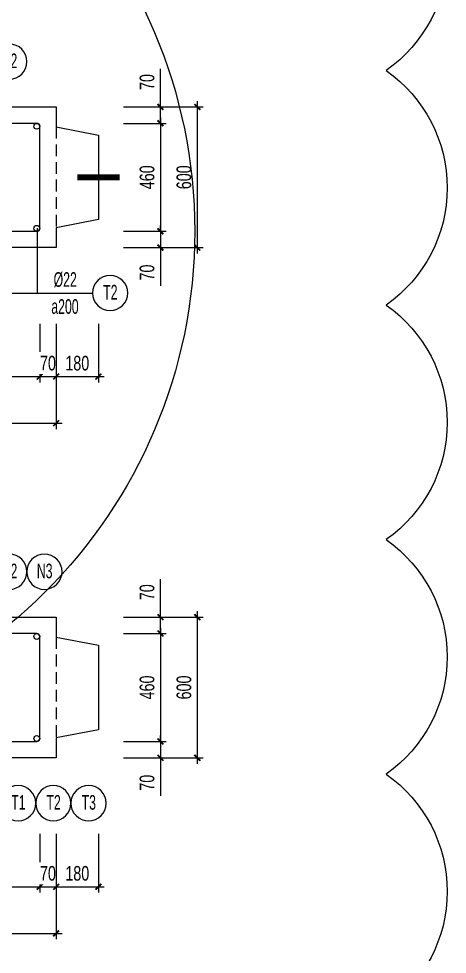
# Model space of a CAD drawing. Header units: millimetres. Extents: x -147841 to 368790, y -162721 to 84261.
# Drawn here: x 143538 to 145364, y -104054 to -100065 of the extents above; entities that cross this region are included whole.
import ezdxf
from ezdxf.enums import TextEntityAlignment as Align

# ---------------------------------------------------------------- set-up
doc = ezdxf.new("R2010")
doc.units = ezdxf.units.MM
doc.header["$LTSCALE"] = 1000
doc.header["$MEASUREMENT"] = 0
doc.header["$PDMODE"] = 1
doc.header["$PDSIZE"] = -10
doc.linetypes.add('DASHED', pattern=[0.75, 0.5, -0.25])
doc.layers.get('0').update_dxf_attribs({"linetype": 'CONTINUOUS', "lineweight": 18})
doc.layers.get('DEFPOINTS').update_dxf_attribs({"color": 5, "linetype": 'CONTINUOUS', "lineweight": 18})
for name, color, linetype in [('ccu11-Khuat', 9, 'DASHED'), ('ccu11-Manh', 8, 'CONTINUOUS'), ('ccu11-Thep', 4, 'CONTINUOUS'), ('ccu11-Thepdai', 6, 'CONTINUOUS'), ('KC-Cotthep', 8, 'CONTINUOUS'), ('KC-Dim', 8, 'CONTINUOUS'), ('KC-Thay', 7, 'CONTINUOUS')]:
    doc.layers.add(name, color=color, linetype=linetype)
doc.layers.add('DIM', color=8, linetype='CONTINUOUS', lineweight=18)
doc.styles.add('ARIAL', font='arial.ttf', dxfattribs={"width": 0.7})
doc.styles.add('ccu11-dim', font='vnsimli.shx', dxfattribs={"width": 0.65, "bigfont": 'bigfont.shx'})
doc.dimstyles.new('2.5-25', dxfattribs={"dimscale": 25, "dimtxt": 2.5, "dimasz": 1, "dimexe": 1, "dimexo": 2, "dimgap": 1, "dimtad": 1, "dimdec": 1, "dimrnd": 5, "dimdsep": 46, "dimtxsty": 'ARIAL', "dimblk": 'ARCHTICK', "dimcen": -1, "dimdle": 1, "dimclrd": 256, "dimclre": 256, "dimclrt": 3, "dimadec": 0, "dimazin": 2, "dimtfac": 0.1, "dimtdec": 1, "dimtmove": 0, "dimatfit": 1, "dimldrblk": 'ARCHTICK', "dimfxl": 1, "dimtvp": 0.833333, "dimtfill": 1, "dimtolj": 1, "dimtzin": 12, "dimarcsym": 0})
doc.dimstyles.new('ccu11-100x4', dxfattribs={"dimscale": 100, "dimtxt": 2.5, "dimasz": 1, "dimexe": 1, "dimexo": 2, "dimgap": 1, "dimtad": 1, "dimdec": 0, "dimlfac": 0.25, "dimdsep": 46, "dimtxsty": 'ccu11-dim', "dimblk": 'ARCHTICK', "dimcen": -1, "dimdle": 1, "dimclrd": 256, "dimclre": 256, "dimclrt": 31, "dimadec": 0, "dimazin": 2, "dimtfac": 0.1, "dimtdec": 0, "dimtmove": 0, "dimatfit": 1, "dimldrblk": 'ARCHTICK', "dimfxl": 1, "dimtvp": 0.833333, "dimtolj": 1, "dimtzin": 12, "dimarcsym": 0})

# ---------------------------------------------------------------- blocks, each defined once
blk = doc.blocks.new('_ARCHTICK')
at = {"color": 0, "linetype": 'ByBlock', "const_width": 0.3}
blk.add_lwpolyline([(-0.5, -0.5), (0.5, 0.5)], dxfattribs=at)
blk = doc.blocks.new('*D226')
at = {"layer": 'DEFPOINTS', "color": 0, "linetype": 'ByBlock', "ltscale": 30, "transparency": 16777216}
for p in [(141247.5, -101315), (143627.5, -101315), (143627.5, -101590.6)]:
    blk.add_point(p, dxfattribs=at)
at = {"layer": 'KC-Dim', "linetype": 'ByBlock', "lineweight": -2, "ltscale": 30, "transparency": 16777216}
for p, q in [((141247.5, -101365), (141247.5, -101615.6)), ((143627.5, -101365), (143627.5, -101615.6)), ((141222.5, -101590.6), (143652.5, -101590.6))]:
    blk.add_line(p, q, dxfattribs=at)
at = {"layer": 'KC-Dim', "linetype": 'ByBlock', "lineweight": -2, "ltscale": 30, "transparency": 16777216, "xscale": 25, "yscale": 25, "zscale": 25, "rotation": 180}
blk.add_blockref('_ARCHTICK', (141247.5, -101590.6), dxfattribs=at)
at = {"layer": 'KC-Dim', "linetype": 'ByBlock', "lineweight": -2, "ltscale": 30, "transparency": 16777216, "xscale": 25, "yscale": 25, "zscale": 25}
blk.add_blockref('_ARCHTICK', (143627.5, -101590.6), dxfattribs=at)
at = {"layer": 'KC-Dim', "color": 3, "linetype": 'ByBlock', "ltscale": 30, "transparency": 16777216, "insert": (142437.5, -101533.7), "char_height": 62.5, "attachment_point": 5, "style": 'ARIAL', "bg_fill": 3, "box_fill_scale": 1.25, "bg_fill_color": 256, "bg_fill_true_color": 13158600, "bg_fill_transparency": 0}
blk.add_mtext('\\A1;2380', dxfattribs=at)
blk = doc.blocks.new('*D227')
at = {"layer": 'DEFPOINTS', "color": 0, "linetype": 'ByBlock', "ltscale": 30, "transparency": 16777216}
for p in [(143934, -100440.8), (144299, -100440.8), (143934, -101040.8)]:
    blk.add_point(p, dxfattribs=at)
at = {"layer": 'KC-Dim', "linetype": 'ByBlock', "lineweight": -2, "ltscale": 30, "transparency": 16777216}
for p, q in [((143984, -100440.8), (144324, -100440.8)), ((144299, -101065.8), (144299, -100415.8)), ((143984, -101040.8), (144324, -101040.8))]:
    blk.add_line(p, q, dxfattribs=at)
at = {"layer": 'KC-Dim', "linetype": 'ByBlock', "lineweight": -2, "ltscale": 30, "transparency": 16777216, "xscale": 25, "yscale": 25, "zscale": 25}
for p, rotation in [((144299, -100440.8), 90), ((144299, -101040.8), 270)]:
    blk.add_blockref('_ARCHTICK', p, dxfattribs=dict(at, rotation=rotation))
at = {"layer": 'KC-Dim', "color": 3, "linetype": 'ByBlock', "ltscale": 30, "transparency": 16777216, "insert": (144242.1, -100740.8), "char_height": 62.5, "attachment_point": 5, "rotation": 90, "style": 'ARIAL', "bg_fill": 3, "box_fill_scale": 1.25, "bg_fill_color": 256, "bg_fill_true_color": 13158600, "bg_fill_transparency": 0}
blk.add_mtext('\\A1;600', dxfattribs=at)
blk = doc.blocks.new('*D228')
at = {"layer": 'DEFPOINTS', "color": 0, "linetype": 'ByBlock', "ltscale": 30, "transparency": 16777216}
for p in [(143934, -100510.8), (143934, -100970.8), (144141.8, -100970.8)]:
    blk.add_point(p, dxfattribs=at)
at = {"layer": 'KC-Dim', "linetype": 'ByBlock', "lineweight": -2, "ltscale": 30, "transparency": 16777216}
for p, q in [((143984, -100510.8), (144166.8, -100510.8)), ((144141.8, -100485.8), (144141.8, -100995.8)), ((143984, -100970.8), (144166.8, -100970.8))]:
    blk.add_line(p, q, dxfattribs=at)
at = {"layer": 'KC-Dim', "linetype": 'ByBlock', "lineweight": -2, "ltscale": 30, "transparency": 16777216, "xscale": 25, "yscale": 25, "zscale": 25}
for p, rotation in [((144141.8, -100510.8), 90), ((144141.8, -100970.8), 270)]:
    blk.add_blockref('_ARCHTICK', p, dxfattribs=dict(at, rotation=rotation))
at = {"layer": 'KC-Dim', "color": 3, "linetype": 'ByBlock', "ltscale": 30, "transparency": 16777216, "insert": (144084.9, -100740.8), "char_height": 62.5, "attachment_point": 5, "rotation": 90, "style": 'ARIAL', "bg_fill": 3, "box_fill_scale": 1.25, "bg_fill_color": 256, "bg_fill_true_color": 13158600, "bg_fill_transparency": 0}
blk.add_mtext('\\A1;460', dxfattribs=at)
blk = doc.blocks.new('*D229')
at = {"layer": 'DEFPOINTS', "color": 0, "linetype": 'ByBlock', "ltscale": 30, "transparency": 16777216}
for p in [(143934, -100440.8), (144141.8, -100440.8), (143934, -100510.8)]:
    blk.add_point(p, dxfattribs=at)
at = {"layer": 'KC-Dim', "linetype": 'ByBlock', "lineweight": -2, "ltscale": 30, "transparency": 16777216}
for p, q in [((144141.8, -100440.8), (144141.8, -100278.6)), ((143984, -100440.8), (144166.8, -100440.8)), ((144141.8, -100510.8), (144141.8, -100440.8)), ((143984, -100510.8), (144166.8, -100510.8)), ((144141.8, -100510.8), (144141.8, -100535.8))]:
    blk.add_line(p, q, dxfattribs=at)
at = {"layer": 'KC-Dim', "linetype": 'ByBlock', "lineweight": -2, "ltscale": 30, "transparency": 16777216, "xscale": 25, "yscale": 25, "zscale": 25}
for p, rotation in [((144141.8, -100440.8), 270), ((144141.8, -100510.8), 90)]:
    blk.add_blockref('_ARCHTICK', p, dxfattribs=dict(at, rotation=rotation))
at = {"layer": 'KC-Dim', "color": 3, "linetype": 'ByBlock', "ltscale": 30, "transparency": 16777216, "insert": (144084.9, -100334.7), "char_height": 62.5, "attachment_point": 5, "rotation": 90, "style": 'ARIAL', "bg_fill": 3, "box_fill_scale": 1.25, "bg_fill_color": 256, "bg_fill_true_color": 13158600, "bg_fill_transparency": 0}
blk.add_mtext('\\A1;70', dxfattribs=at)
blk = doc.blocks.new('*D230')
at = {"layer": 'DEFPOINTS', "color": 0, "linetype": 'ByBlock', "ltscale": 30, "transparency": 16777216}
for p in [(143934, -100970.8), (143934, -101040.8), (144141.8, -101040.8)]:
    blk.add_point(p, dxfattribs=at)
at = {"layer": 'KC-Dim', "linetype": 'ByBlock', "lineweight": -2, "ltscale": 30, "transparency": 16777216}
for p, q in [((144141.8, -100970.8), (144141.8, -100945.8)), ((143984, -100970.8), (144166.8, -100970.8)), ((144141.8, -100970.8), (144141.8, -101040.8)), ((143984, -101040.8), (144166.8, -101040.8)), ((144141.8, -101040.8), (144141.8, -101203))]:
    blk.add_line(p, q, dxfattribs=at)
at = {"layer": 'KC-Dim', "linetype": 'ByBlock', "lineweight": -2, "ltscale": 30, "transparency": 16777216, "xscale": 25, "yscale": 25, "zscale": 25}
for p, rotation in [((144141.8, -100970.8), 270), ((144141.8, -101040.8), 90)]:
    blk.add_blockref('_ARCHTICK', p, dxfattribs=dict(at, rotation=rotation))
at = {"layer": 'KC-Dim', "color": 3, "linetype": 'ByBlock', "ltscale": 30, "transparency": 16777216, "insert": (144084.9, -101146.9), "char_height": 62.5, "attachment_point": 5, "rotation": 90, "style": 'ARIAL', "bg_fill": 3, "box_fill_scale": 1.25, "bg_fill_color": 256, "bg_fill_true_color": 13158600, "bg_fill_transparency": 0}
blk.add_mtext('\\A1;70', dxfattribs=at)
blk = doc.blocks.new('*D231')
at = {"layer": 'DEFPOINTS', "color": 0, "ltscale": 3000, "transparency": 16777216}
for p in [(143627.5, -101315), (143697.5, -101315)]:
    blk.add_point(p, dxfattribs=at)
at = {"layer": 'KC-Dim', "lineweight": -2, "ltscale": 3000, "transparency": 16777216}
for p, q in [((143627.5, -101365), (143627.5, -101615.6)), ((143697.5, -101365), (143697.5, -101615.6)), ((143602.5, -101590.6), (143722.5, -101590.6))]:
    blk.add_line(p, q, dxfattribs=at)
at = {"layer": 'KC-Dim', "lineweight": -2, "ltscale": 3000, "transparency": 16777216, "xscale": 25, "yscale": 25, "zscale": 25, "rotation": 180}
blk.add_blockref('_ARCHTICK', (143627.5, -101590.6), dxfattribs=at)
at = {"layer": 'KC-Dim', "lineweight": -2, "ltscale": 3000, "transparency": 16777216, "xscale": 25, "yscale": 25, "zscale": 25}
blk.add_blockref('_ARCHTICK', (143697.5, -101590.6), dxfattribs=at)
at = {"layer": 'KC-Dim', "color": 3, "ltscale": 3000, "transparency": 16777216, "insert": (143662.5, -101533.7), "char_height": 62.5, "attachment_point": 5, "style": 'ARIAL', "bg_fill": 3, "box_fill_scale": 1.25, "bg_fill_color": 256, "bg_fill_true_color": 13158600, "bg_fill_transparency": 0}
blk.add_mtext('\\A1;70', dxfattribs=at)
at = {"layer": 'DEFPOINTS', "color": 0, "ltscale": 3000, "transparency": 16777216}
blk.add_point((143697.5, -101590.6), dxfattribs=at)
blk = doc.blocks.new('*D232')
at = {"layer": 'DEFPOINTS', "color": 0, "ltscale": 3000, "transparency": 16777216}
for p in [(143697.5, -101315), (143877.5, -101315), (143877.5, -101590.6)]:
    blk.add_point(p, dxfattribs=at)
at = {"layer": 'KC-Dim', "lineweight": -2, "ltscale": 3000, "transparency": 16777216}
for p, q in [((143697.5, -101365), (143697.5, -101615.6)), ((143877.5, -101365), (143877.5, -101615.6)), ((143672.5, -101590.6), (143902.5, -101590.6))]:
    blk.add_line(p, q, dxfattribs=at)
at = {"layer": 'KC-Dim', "color": 3, "ltscale": 3000, "transparency": 16777216, "insert": (143787.5, -101533.7), "char_height": 62.5, "attachment_point": 5, "style": 'ARIAL', "bg_fill": 3, "box_fill_scale": 1.25, "bg_fill_color": 256, "bg_fill_true_color": 13158600, "bg_fill_transparency": 0}
blk.add_mtext('\\A1;180', dxfattribs=at)
at = {"layer": 'KC-Dim', "lineweight": -2, "ltscale": 3000, "transparency": 16777216, "xscale": 25, "yscale": 25, "zscale": 25, "rotation": 180}
blk.add_blockref('_ARCHTICK', (143697.5, -101590.6), dxfattribs=at)
at = {"layer": 'KC-Dim', "lineweight": -2, "ltscale": 3000, "transparency": 16777216, "xscale": 25, "yscale": 25, "zscale": 25}
blk.add_blockref('_ARCHTICK', (143877.5, -101590.6), dxfattribs=at)
blk = doc.blocks.new('*D233')
at = {"layer": 'DEFPOINTS', "color": 0, "ltscale": 3000, "transparency": 16777216}
for p in [(140897.5, -101315), (143697.5, -101315), (143697.5, -101789.1)]:
    blk.add_point(p, dxfattribs=at)
at = {"layer": 'DIM', "lineweight": -2, "ltscale": 3000, "transparency": 16777216}
for p, q in [((140897.5, -101365), (140897.5, -101814.1)), ((143697.5, -101365), (143697.5, -101814.1)), ((140872.5, -101789.1), (143722.5, -101789.1))]:
    blk.add_line(p, q, dxfattribs=at)
at = {"layer": 'DIM', "lineweight": -2, "ltscale": 3000, "transparency": 16777216, "xscale": 25, "yscale": 25, "zscale": 25, "rotation": 180}
blk.add_blockref('_ARCHTICK', (140897.5, -101789.1), dxfattribs=at)
at = {"layer": 'DIM', "lineweight": -2, "ltscale": 3000, "transparency": 16777216, "xscale": 25, "yscale": 25, "zscale": 25}
blk.add_blockref('_ARCHTICK', (143697.5, -101789.1), dxfattribs=at)
at = {"layer": 'DIM', "color": 3, "ltscale": 3000, "transparency": 16777216, "insert": (142297.5, -101732.2), "char_height": 62.5, "attachment_point": 5, "style": 'ARIAL', "bg_fill": 3, "box_fill_scale": 1.25, "bg_fill_color": 256, "bg_fill_true_color": 13158600, "bg_fill_transparency": 0}
blk.add_mtext('\\A1;2800', dxfattribs=at)
blk = doc.blocks.new('*D251')
at = {"layer": 'DEFPOINTS', "color": 0, "linetype": 'ByBlock', "ltscale": 30, "transparency": 16777216}
for p in [(141247.5, -103490.3), (143627.5, -103490.3), (143627.5, -103765.9)]:
    blk.add_point(p, dxfattribs=at)
at = {"layer": 'KC-Dim', "linetype": 'ByBlock', "lineweight": -2, "ltscale": 30, "transparency": 16777216}
for p, q in [((141247.5, -103540.3), (141247.5, -103790.9)), ((143627.5, -103540.3), (143627.5, -103790.9)), ((141222.5, -103765.9), (143652.5, -103765.9))]:
    blk.add_line(p, q, dxfattribs=at)
at = {"layer": 'KC-Dim', "linetype": 'ByBlock', "lineweight": -2, "ltscale": 30, "transparency": 16777216, "xscale": 25, "yscale": 25, "zscale": 25, "rotation": 180}
blk.add_blockref('_ARCHTICK', (141247.5, -103765.9), dxfattribs=at)
at = {"layer": 'KC-Dim', "linetype": 'ByBlock', "lineweight": -2, "ltscale": 30, "transparency": 16777216, "xscale": 25, "yscale": 25, "zscale": 25}
blk.add_blockref('_ARCHTICK', (143627.5, -103765.9), dxfattribs=at)
at = {"layer": 'KC-Dim', "color": 3, "linetype": 'ByBlock', "ltscale": 30, "transparency": 16777216, "insert": (142437.5, -103709), "char_height": 62.5, "attachment_point": 5, "style": 'ARIAL', "bg_fill": 3, "box_fill_scale": 1.25, "bg_fill_color": 256, "bg_fill_true_color": 13158600, "bg_fill_transparency": 0}
blk.add_mtext('\\A1;2380', dxfattribs=at)
blk = doc.blocks.new('*D238')
at = {"layer": 'DEFPOINTS', "color": 0, "linetype": 'ByBlock', "ltscale": 30, "transparency": 16777216}
for p in [(143934, -102616.1), (144299, -102616.1), (143934, -103216.1)]:
    blk.add_point(p, dxfattribs=at)
at = {"layer": 'KC-Dim', "linetype": 'ByBlock', "lineweight": -2, "ltscale": 30, "transparency": 16777216}
for p, q in [((144299, -103241.1), (144299, -102591.1)), ((143984, -102616.1), (144324, -102616.1)), ((143984, -103216.1), (144324, -103216.1))]:
    blk.add_line(p, q, dxfattribs=at)
at = {"layer": 'KC-Dim', "linetype": 'ByBlock', "lineweight": -2, "ltscale": 30, "transparency": 16777216, "xscale": 25, "yscale": 25, "zscale": 25}
for p, rotation in [((144299, -102616.1), 90), ((144299, -103216.1), 270)]:
    blk.add_blockref('_ARCHTICK', p, dxfattribs=dict(at, rotation=rotation))
at = {"layer": 'KC-Dim', "color": 3, "linetype": 'ByBlock', "ltscale": 30, "transparency": 16777216, "insert": (144242.1, -102916.1), "char_height": 62.5, "attachment_point": 5, "rotation": 90, "style": 'ARIAL', "bg_fill": 3, "box_fill_scale": 1.25, "bg_fill_color": 256, "bg_fill_true_color": 13158600, "bg_fill_transparency": 0}
blk.add_mtext('\\A1;600', dxfattribs=at)
blk = doc.blocks.new('*D239')
at = {"layer": 'DEFPOINTS', "color": 0, "linetype": 'ByBlock', "ltscale": 30, "transparency": 16777216}
for p in [(143934, -102686.1), (143934, -103146.1), (144141.8, -103146.1)]:
    blk.add_point(p, dxfattribs=at)
at = {"layer": 'KC-Dim', "linetype": 'ByBlock', "lineweight": -2, "ltscale": 30, "transparency": 16777216}
for p, q in [((144141.8, -102661.1), (144141.8, -103171.1)), ((143984, -102686.1), (144166.8, -102686.1)), ((143984, -103146.1), (144166.8, -103146.1))]:
    blk.add_line(p, q, dxfattribs=at)
at = {"layer": 'KC-Dim', "linetype": 'ByBlock', "lineweight": -2, "ltscale": 30, "transparency": 16777216, "xscale": 25, "yscale": 25, "zscale": 25}
for p, rotation in [((144141.8, -102686.1), 90), ((144141.8, -103146.1), 270)]:
    blk.add_blockref('_ARCHTICK', p, dxfattribs=dict(at, rotation=rotation))
at = {"layer": 'KC-Dim', "color": 3, "linetype": 'ByBlock', "ltscale": 30, "transparency": 16777216, "insert": (144084.9, -102916.1), "char_height": 62.5, "attachment_point": 5, "rotation": 90, "style": 'ARIAL', "bg_fill": 3, "box_fill_scale": 1.25, "bg_fill_color": 256, "bg_fill_true_color": 13158600, "bg_fill_transparency": 0}
blk.add_mtext('\\A1;460', dxfattribs=at)
blk = doc.blocks.new('*D240')
at = {"layer": 'DEFPOINTS', "color": 0, "linetype": 'ByBlock', "ltscale": 30, "transparency": 16777216}
for p in [(143934, -102616.1), (144141.8, -102616.1), (143934, -102686.1)]:
    blk.add_point(p, dxfattribs=at)
at = {"layer": 'KC-Dim', "linetype": 'ByBlock', "lineweight": -2, "ltscale": 30, "transparency": 16777216}
for p, q in [((144141.8, -102616.1), (144141.8, -102454)), ((143984, -102616.1), (144166.8, -102616.1)), ((144141.8, -102686.1), (144141.8, -102616.1)), ((143984, -102686.1), (144166.8, -102686.1)), ((144141.8, -102686.1), (144141.8, -102711.1))]:
    blk.add_line(p, q, dxfattribs=at)
at = {"layer": 'KC-Dim', "linetype": 'ByBlock', "lineweight": -2, "ltscale": 30, "transparency": 16777216, "xscale": 25, "yscale": 25, "zscale": 25}
for p, rotation in [((144141.8, -102616.1), 270), ((144141.8, -102686.1), 90)]:
    blk.add_blockref('_ARCHTICK', p, dxfattribs=dict(at, rotation=rotation))
at = {"layer": 'KC-Dim', "color": 3, "linetype": 'ByBlock', "ltscale": 30, "transparency": 16777216, "insert": (144084.9, -102510), "char_height": 62.5, "attachment_point": 5, "rotation": 90, "style": 'ARIAL', "bg_fill": 3, "box_fill_scale": 1.25, "bg_fill_color": 256, "bg_fill_true_color": 13158600, "bg_fill_transparency": 0}
blk.add_mtext('\\A1;70', dxfattribs=at)
blk = doc.blocks.new('*D241')
at = {"layer": 'DEFPOINTS', "color": 0, "linetype": 'ByBlock', "ltscale": 30, "transparency": 16777216}
for p in [(143934, -103146.1), (143934, -103216.1), (144141.8, -103216.1)]:
    blk.add_point(p, dxfattribs=at)
at = {"layer": 'KC-Dim', "linetype": 'ByBlock', "lineweight": -2, "ltscale": 30, "transparency": 16777216}
for p, q in [((143984, -103146.1), (144166.8, -103146.1)), ((144141.8, -103146.1), (144141.8, -103121.1)), ((144141.8, -103146.1), (144141.8, -103216.1)), ((143984, -103216.1), (144166.8, -103216.1)), ((144141.8, -103216.1), (144141.8, -103378.3))]:
    blk.add_line(p, q, dxfattribs=at)
at = {"layer": 'KC-Dim', "linetype": 'ByBlock', "lineweight": -2, "ltscale": 30, "transparency": 16777216, "xscale": 25, "yscale": 25, "zscale": 25}
for p, rotation in [((144141.8, -103146.1), 270), ((144141.8, -103216.1), 90)]:
    blk.add_blockref('_ARCHTICK', p, dxfattribs=dict(at, rotation=rotation))
at = {"layer": 'KC-Dim', "color": 3, "linetype": 'ByBlock', "ltscale": 30, "transparency": 16777216, "insert": (144084.9, -103322.2), "char_height": 62.5, "attachment_point": 5, "rotation": 90, "style": 'ARIAL', "bg_fill": 3, "box_fill_scale": 1.25, "bg_fill_color": 256, "bg_fill_true_color": 13158600, "bg_fill_transparency": 0}
blk.add_mtext('\\A1;70', dxfattribs=at)
blk = doc.blocks.new('*D242')
at = {"layer": 'DEFPOINTS', "color": 0, "ltscale": 3000, "transparency": 16777216}
for p in [(143627.5, -103490.3), (143697.5, -103490.3)]:
    blk.add_point(p, dxfattribs=at)
at = {"layer": 'KC-Dim', "lineweight": -2, "ltscale": 3000, "transparency": 16777216}
for p, q in [((143627.5, -103540.3), (143627.5, -103790.9)), ((143697.5, -103540.3), (143697.5, -103790.9)), ((143602.5, -103765.9), (143722.5, -103765.9))]:
    blk.add_line(p, q, dxfattribs=at)
at = {"layer": 'KC-Dim', "lineweight": -2, "ltscale": 3000, "transparency": 16777216, "xscale": 25, "yscale": 25, "zscale": 25, "rotation": 180}
blk.add_blockref('_ARCHTICK', (143627.5, -103765.9), dxfattribs=at)
at = {"layer": 'KC-Dim', "lineweight": -2, "ltscale": 3000, "transparency": 16777216, "xscale": 25, "yscale": 25, "zscale": 25}
blk.add_blockref('_ARCHTICK', (143697.5, -103765.9), dxfattribs=at)
at = {"layer": 'KC-Dim', "color": 3, "ltscale": 3000, "transparency": 16777216, "insert": (143662.5, -103709), "char_height": 62.5, "attachment_point": 5, "style": 'ARIAL', "bg_fill": 3, "box_fill_scale": 1.25, "bg_fill_color": 256, "bg_fill_true_color": 13158600, "bg_fill_transparency": 0}
blk.add_mtext('\\A1;70', dxfattribs=at)
at = {"layer": 'DEFPOINTS', "color": 0, "ltscale": 3000, "transparency": 16777216}
blk.add_point((143697.5, -103765.9), dxfattribs=at)
blk = doc.blocks.new('*D243')
at = {"layer": 'DEFPOINTS', "color": 0, "ltscale": 3000, "transparency": 16777216}
for p in [(143697.5, -103490.3), (143877.5, -103490.3), (143877.5, -103765.9)]:
    blk.add_point(p, dxfattribs=at)
at = {"layer": 'KC-Dim', "lineweight": -2, "ltscale": 3000, "transparency": 16777216}
for p, q in [((143697.5, -103540.3), (143697.5, -103790.9)), ((143877.5, -103540.3), (143877.5, -103790.9)), ((143672.5, -103765.9), (143902.5, -103765.9))]:
    blk.add_line(p, q, dxfattribs=at)
at = {"layer": 'KC-Dim', "color": 3, "ltscale": 3000, "transparency": 16777216, "insert": (143787.5, -103709), "char_height": 62.5, "attachment_point": 5, "style": 'ARIAL', "bg_fill": 3, "box_fill_scale": 1.25, "bg_fill_color": 256, "bg_fill_true_color": 13158600, "bg_fill_transparency": 0}
blk.add_mtext('\\A1;180', dxfattribs=at)
at = {"layer": 'KC-Dim', "lineweight": -2, "ltscale": 3000, "transparency": 16777216, "xscale": 25, "yscale": 25, "zscale": 25, "rotation": 180}
blk.add_blockref('_ARCHTICK', (143697.5, -103765.9), dxfattribs=at)
at = {"layer": 'KC-Dim', "lineweight": -2, "ltscale": 3000, "transparency": 16777216, "xscale": 25, "yscale": 25, "zscale": 25}
blk.add_blockref('_ARCHTICK', (143877.5, -103765.9), dxfattribs=at)
blk = doc.blocks.new('*D244')
at = {"layer": 'DEFPOINTS', "color": 0, "ltscale": 3000, "transparency": 16777216}
for p in [(140897.5, -103490.3), (143697.5, -103490.3), (143697.5, -103964.5)]:
    blk.add_point(p, dxfattribs=at)
at = {"layer": 'DIM', "lineweight": -2, "ltscale": 3000, "transparency": 16777216}
for p, q in [((140897.5, -103540.3), (140897.5, -103989.5)), ((143697.5, -103540.3), (143697.5, -103989.5)), ((140872.5, -103964.5), (143722.5, -103964.5))]:
    blk.add_line(p, q, dxfattribs=at)
at = {"layer": 'DIM', "lineweight": -2, "ltscale": 3000, "transparency": 16777216, "xscale": 25, "yscale": 25, "zscale": 25, "rotation": 180}
blk.add_blockref('_ARCHTICK', (140897.5, -103964.5), dxfattribs=at)
at = {"layer": 'DIM', "lineweight": -2, "ltscale": 3000, "transparency": 16777216, "xscale": 25, "yscale": 25, "zscale": 25}
blk.add_blockref('_ARCHTICK', (143697.5, -103964.5), dxfattribs=at)
at = {"layer": 'DIM', "color": 3, "ltscale": 3000, "transparency": 16777216, "insert": (142297.5, -103907.6), "char_height": 62.5, "attachment_point": 5, "style": 'ARIAL', "bg_fill": 3, "box_fill_scale": 1.25, "bg_fill_color": 256, "bg_fill_true_color": 13158600, "bg_fill_transparency": 0}
blk.add_mtext('\\A1;2800', dxfattribs=at)
blk = doc.blocks.new('att_thep_2')
blk.add_circle((-300, 0), 300)
at = {"color": 3, "style": 'ARIAL', "width": 0.6}
blk.add_attdef('DK', text='', height=250, dxfattribs=at).set_placement((467, 105), align=Align.CENTER)
at = {"color": 31, "style": 'ARIAL', "width": 0.6}
blk.add_attdef('SH', text='', height=250, dxfattribs=at).set_placement((-281, -111), align=Align.CENTER)
at = {"color": 2, "style": 'ARIAL', "width": 0.6}
blk.add_attdef('KC', text='', height=250, dxfattribs=at).set_placement((472, -355), align=Align.CENTER)

msp = doc.modelspace()

# ---------------------------------------------------------------- linework, layer by layer
at = {"layer": 'ccu11-Khuat', "ltscale": 0.1}
for p, q in [((143697.49, -100525.79), (143697.49, -100955.79)), ((143697.49, -102701.13), (143697.49, -103131.13))]:
    msp.add_line(p, q, dxfattribs=at)
at = {"layer": 'ccu11-Thep', "const_width": 25}
msp.add_lwpolyline([(143787.49, -100740.79), (143967.49, -100740.79)], dxfattribs=at)
at = {"layer": 'ccu11-Thep'}
for centre in [(143614.99, -100523.29), (143614.99, -100958.29), (143614.99, -102698.63), (143614.99, -103133.63)]:
    msp.add_circle(centre, 12.5, dxfattribs=at)
at = {"layer": 'ccu11-Thepdai'}
for points in [[(141259.99, -100970.79), (143614.99, -100970.79, 0.4142136), (143627.49, -100958.29), (143627.49, -100523.29, 0.4142136), (143614.99, -100510.79), (141259.99, -100510.79, 0.4142136), (141247.49, -100523.29), (141247.49, -100958.29, 0.4142136)], [(141259.99, -103146.13), (143614.99, -103146.13, 0.4142136), (143627.49, -103133.63), (143627.49, -102698.63, 0.4142136), (143614.99, -102686.13), (141259.99, -102686.13, 0.4142136), (141247.49, -102698.63), (141247.49, -103133.63, 0.4142136)]]:
    msp.add_lwpolyline(points, format="xyb", close=True, dxfattribs=at)
at = {"layer": 'KC-Thay', "flags": 128}
for points in [[(140897.49, -100525.79), (140897.49, -100440.79), (143697.49, -100440.79), (143697.49, -100525.79)], [(143697.49, -100525.79), (143877.49, -100560.79), (143877.49, -100920.79), (143697.49, -100955.79)], [(143697.49, -100955.79), (143697.49, -101040.79), (140897.49, -101040.79), (140897.49, -100955.79)], [(140897.49, -102701.13), (140897.49, -102616.13), (143697.49, -102616.13), (143697.49, -102701.13)], [(143697.49, -102701.13), (143877.49, -102736.13), (143877.49, -103096.13), (143697.49, -103131.13)], [(143697.49, -103131.13), (143697.49, -103216.13), (140897.49, -103216.13), (140897.49, -103131.13)]]:
    msp.add_lwpolyline(points, dxfattribs=at)

# ---------------------------------------------------------------- block references
at = {"layer": 'KC-Cotthep'}
ref = msp.add_blockref('att_thep_2', (143422.64, -100247.42), dxfattribs=dict(at, xscale=-0.25, yscale=0.25, zscale=0.25))
ref.add_attrib('SH', 'N2', dxfattribs={"layer": '0', "color": 31, "height": 62.5, "style": 'ARIAL', "width": 0.6}).set_placement((143498.67, -100275.29), align=Align.CENTER)
ref = msp.add_blockref('att_thep_2', (143422.64, -102422.76), dxfattribs=dict(at, xscale=-0.25, yscale=0.25, zscale=0.25))
ref.add_attrib('SH', 'N2', dxfattribs={"layer": '0', "color": 31, "height": 62.5, "style": 'ARIAL', "width": 0.6}).set_placement((143498.67, -102450.63), align=Align.CENTER)
ref = msp.add_blockref('att_thep_2', (143572.64, -102422.76), dxfattribs=dict(at, xscale=-0.25, yscale=0.25, zscale=0.25))
ref.add_attrib('SH', 'N3', dxfattribs={"layer": '0', "color": 31, "height": 62.5, "style": 'ARIAL', "width": 0.6}).set_placement((143648.67, -102450.63), align=Align.CENTER)

# ---------------------------------------------------------------- dimensions: what is measured, and where the dimension line sits
at = {"layer": 'KC-Dim', "linetype": 'ByBlock', "ltscale": 30}
for base, p1, p2, picture, middle in [((143627.49, -101590.59), (141247.49, -101314.96), (143627.49, -101314.96), '*D226', (142437.49, -101533.66)), ((143627.49, -103765.93), (141247.49, -103490.3), (143627.49, -103490.3), '*D251', (142437.49, -103708.99))]:
    dim = msp.add_linear_dim(base=base, p1=p1, p2=p2, dimstyle='2.5-25', dxfattribs=at)
    dim.commit()
    dim.dimension.update_dxf_attribs({"geometry": picture, "text_midpoint": middle})
dim = msp.add_linear_dim(base=(144298.99, -102616.13), p1=(143933.99, -103216.13), p2=(143933.99, -102616.13), angle=90, dimstyle='2.5-25', dxfattribs=at)
dim.commit()
dim.dimension.update_dxf_attribs({"geometry": '*D238', "text_midpoint": (144242.08, -102916.13)})

# ---------------------------------------------------------------- leaders
at = {"layer": 'ccu11-Manh', "ltscale": 10}
for points in [[(143424.99, -100958.29), (143424.99, -101234.17), (143852.47, -101234.17)], [(143616.92, -100958.29), (143616.92, -101234.17), (143852.47, -101234.17)]]:
    msp.add_leader(points, dimstyle='ccu11-100x4', override={"dimgap": 1, "dimtad": 0, "dimldrblk": 'None'}, dxfattribs=at)

# ---------------------------------------------------------------- next in the draw order: dimensions: what is measured, and where the dimension line sits
at = {"layer": 'KC-Dim', "linetype": 'ByBlock', "ltscale": 30}
for base, p1, p2, picture, middle in [((144298.99, -100440.79), (143933.99, -101040.79), (143933.99, -100440.79), '*D227', (144242.08, -100740.79)), ((144141.83, -103146.13), (143933.99, -102686.13), (143933.99, -103146.13), '*D239', (144084.92, -102916.13))]:
    dim = msp.add_linear_dim(base=base, p1=p1, p2=p2, angle=90, dimstyle='2.5-25', dxfattribs=at)
    dim.commit()
    dim.dimension.update_dxf_attribs({"geometry": picture, "text_midpoint": middle})
at = {"layer": 'KC-Dim', "ltscale": 3000}
for base, p1, p2, picture, middle in [((143697.49, -101590.59), (143627.49, -101314.96), (143697.49, -101314.96), '*D231', (143662.49, -101590.59)), ((143697.49, -103765.93), (143627.49, -103490.3), (143697.49, -103490.3), '*D242', (143662.49, -103765.93))]:
    dim = msp.add_linear_dim(base=base, p1=p1, p2=p2, dimstyle='2.5-25', dxfattribs=at)
    dim.commit()
    dim.dimension.update_dxf_attribs({"geometry": picture, "text_midpoint": middle, "dimtype": 160})

# ---------------------------------------------------------------- next in the draw order: dimensions: what is measured, and where the dimension line sits
at = {"layer": 'KC-Dim', "linetype": 'ByBlock', "ltscale": 30}
for base, p1, p2, picture, middle in [((144141.83, -100970.79), (143933.99, -100510.79), (143933.99, -100970.79), '*D228', (144084.92, -100740.79)), ((144141.83, -102616.13), (143933.99, -102686.13), (143933.99, -102616.13), '*D240', (144084.92, -102510.05)), ((144141.83, -103216.13), (143933.99, -103146.13), (143933.99, -103216.13), '*D241', (144084.92, -103322.21))]:
    dim = msp.add_linear_dim(base=base, p1=p1, p2=p2, angle=90, dimstyle='2.5-25', dxfattribs=at)
    dim.commit()
    dim.dimension.update_dxf_attribs({"geometry": picture, "text_midpoint": middle})
at = {"layer": 'KC-Dim', "ltscale": 3000}
for base, p1, p2, picture, middle in [((143877.49, -101590.59), (143697.49, -101314.96), (143877.49, -101314.96), '*D232', (143787.49, -101590.59)), ((143877.49, -103765.93), (143697.49, -103490.3), (143877.49, -103490.3), '*D243', (143787.49, -103765.93))]:
    dim = msp.add_linear_dim(base=base, p1=p1, p2=p2, dimstyle='2.5-25', override={"dimtmove": 1}, dxfattribs=at)
    dim.commit()
    dim.dimension.update_dxf_attribs({"geometry": picture, "text_midpoint": middle, "dimtype": 160})

# ---------------------------------------------------------------- next in the draw order: block references
at = {"layer": 'KC-Cotthep'}
ref = msp.add_blockref('att_thep_2', (143760.58, -103409.5), dxfattribs=dict(at, xscale=-0.25, yscale=0.25, zscale=0.25))
ref.add_attrib('SH', 'T3', dxfattribs={"layer": '0', "color": 31, "height": 62.5, "style": 'ARIAL', "width": 0.6}).set_placement((143836.61, -103437.37), align=Align.CENTER)

# ---------------------------------------------------------------- next in the draw order: dimensions: what is measured, and where the dimension line sits
at = {"layer": 'DIM', "ltscale": 3000}
for base, p1, p2, picture, middle in [((143697.49, -101789.14), (140897.49, -101314.96), (143697.49, -101314.96), '*D233', (142297.49, -101732.23)), ((143697.49, -103964.48), (140897.49, -103490.3), (143697.49, -103490.3), '*D244', (142297.49, -103907.57))]:
    dim = msp.add_linear_dim(base=base, p1=p1, p2=p2, dimstyle='2.5-25', dxfattribs=at)
    dim.commit()
    dim.dimension.update_dxf_attribs({"geometry": picture, "text_midpoint": middle})
at = {"layer": 'KC-Dim', "linetype": 'ByBlock', "ltscale": 30}
for base, p1, p2, picture, middle in [((144141.83, -100440.79), (143933.99, -100510.79), (143933.99, -100440.79), '*D229', (144084.92, -100334.71)), ((144141.83, -101040.79), (143933.99, -100970.79), (143933.99, -101040.79), '*D230', (144084.92, -101146.87))]:
    dim = msp.add_linear_dim(base=base, p1=p1, p2=p2, angle=90, dimstyle='2.5-25', dxfattribs=at)
    dim.commit()
    dim.dimension.update_dxf_attribs({"geometry": picture, "text_midpoint": middle})

# ---------------------------------------------------------------- next in the draw order: linework, layer by layer
at = {"layer": 'DEFPOINTS', "color": 1, "flags": 128}
msp.add_lwpolyline([(139731.83, -96656.88, -0.5205671), (140731.83, -96656.88, -0.5205671), (141731.83, -96656.88, -0.5205671), (142731.83, -96656.88, -0.5205671), (143731.83, -96656.88, -0.5205671), (144731.83, -96656.88, -0.5205671), (145103.07, -97285.64, -0.5205671), (145103.07, -98285.64, -0.5205671), (145103.07, -99285.64, -0.5205671), (145103.07, -100285.64, -0.5205671), (145103.07, -101285.64, -0.5205671), (145103.07, -102285.64, -0.5205671), (145103.07, -103285.64, -0.5205671), (145103.07, -104285.64, -0.5205671), (145103.07, -105285.64, -0.5205671), (145045.95, -106228.51, -0.5205671), (144045.95, -106228.51, -0.5205671), (143045.95, -106228.51, -0.5205671), (142045.95, -106228.51, -0.5205671), (141045.95, -106228.51, -0.5205671), (140045.95, -106228.51, -0.5205671), (139045.95, -106228.51, -0.5205671)], format="xyb", dxfattribs=at)
at = {"layer": 'DEFPOINTS', "ltscale": 3000}
msp.add_circle((142112.49, -100970.79), 2175.34, dxfattribs=at)

# ---------------------------------------------------------------- next in the draw order: block references
at = {"layer": 'KC-Cotthep'}
ref = msp.add_blockref('att_thep_2', (143852.43, -101234.17), dxfattribs=dict(at, xscale=-0.25, yscale=0.25, zscale=0.25))
ref.add_attrib('KC', 'a200', dxfattribs={"layer": '0', "color": 2, "height": 62.5, "style": 'ARIAL', "width": 0.6}).set_placement((143735.08, -101322.99), align=Align.CENTER)
ref.add_attrib('DK', '%%C22', dxfattribs={"layer": '0', "color": 2, "height": 62.5, "style": 'ARIAL', "width": 0.6}).set_placement((143736.17, -101207.81), align=Align.CENTER)
ref.add_attrib('SH', 'T2', dxfattribs={"layer": '0', "color": 31, "height": 62.5, "style": 'ARIAL', "width": 0.6}).set_placement((143928.46, -101262.04), align=Align.CENTER)
ref = msp.add_blockref('att_thep_2', (143460.58, -103409.5), dxfattribs=dict(at, xscale=-0.25, yscale=0.25, zscale=0.25))
ref.add_attrib('KC', 'a200', dxfattribs={"layer": '0', "color": 2, "height": 62.5, "style": 'ARIAL', "width": 0.6}).set_placement((143343.23, -103498.33), align=Align.CENTER)
ref.add_attrib('DK', '%%C22', dxfattribs={"layer": '0', "color": 2, "height": 62.5, "style": 'ARIAL', "width": 0.6}).set_placement((143344.32, -103383.15), align=Align.CENTER)
ref.add_attrib('SH', 'T1', dxfattribs={"layer": '0', "color": 31, "height": 62.5, "style": 'ARIAL', "width": 0.6}).set_placement((143536.61, -103437.37), align=Align.CENTER)
ref = msp.add_blockref('att_thep_2', (143610.58, -103409.5), dxfattribs=dict(at, xscale=-0.25, yscale=0.25, zscale=0.25))
ref.add_attrib('SH', 'T2', dxfattribs={"layer": '0', "color": 31, "height": 62.5, "style": 'ARIAL', "width": 0.6}).set_placement((143686.61, -103437.37), align=Align.CENTER)

doc.saveas('drawing.dxf')
